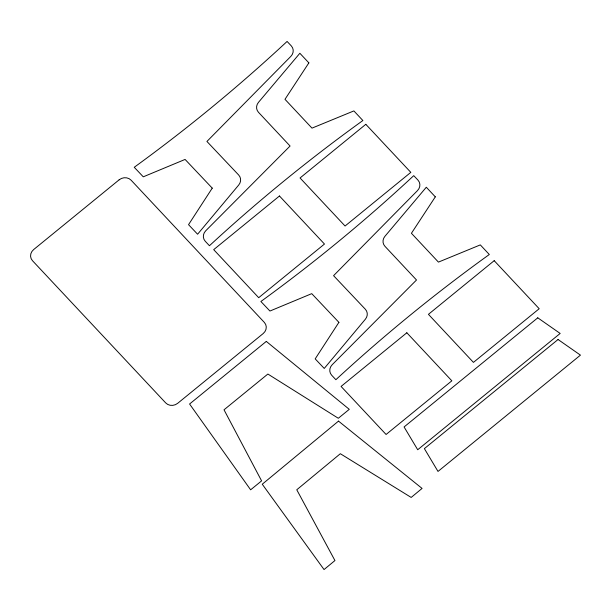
<?xml version="1.0" encoding="UTF-8"?>
<svg xmlns="http://www.w3.org/2000/svg" width="611" height="611" viewBox="0 0 611 611"><rect width="100%" height="100%" fill="white"/><g stroke="black" fill="none" stroke-linecap="round" stroke-linejoin="round"><path stroke-width="0.92" d="M212.246 188.135L188.539 224.665L197.597 234.227L238.741 184.988A8.592 7.783 -19.3 0 0 238.68 175.021L206.923 141.454L290.851 56.372A8.592 7.783 -19.3 0 0 291.279 45.871L287.086 41.441A1536.146 1391.087 -19.3 0 1 134.244 167.277L143.28 176.823L185.087 159.433L212.246 188.135M338.899 322.348L315.192 358.878L324.242 368.441L365.393 319.194A8.592 7.783 -19.3 0 0 365.332 309.235L333.575 275.668L417.504 190.586A8.592 7.783 -19.3 0 0 417.932 180.077L413.739 175.655A1536.146 1391.087 -19.3 0 1 260.889 301.49L269.932 311.037L311.74 293.647L338.899 322.348M308.868 62.872L284.986 99.31L311.992 128.134L353.876 110.919L362.881 120.527A1536.146 1391.087 -19.3 0 0 209.443 245.729L205.265 241.269A8.592 7.783 -19.3 0 1 205.747 230.767L290.072 146.021L258.491 112.309A8.592 7.783 -19.3 0 1 258.484 102.343L299.864 53.264L308.868 62.872M435.307 196.849L411.424 233.287L438.431 262.111L480.315 244.896L489.312 254.504A1536.146 1391.087 -19.3 0 0 335.874 379.706L331.697 375.246A8.592 7.783 -19.3 0 1 332.178 364.744L416.511 279.998L384.93 246.286A8.592 7.783 -19.3 0 1 384.922 236.32L426.302 187.241L435.307 196.849M338.509 421.109L262.264 484.218L324.044 569.559L334.943 560.547L296.77 489.778L340.335 453.713L411.18 497.438L422.071 488.426L338.509 421.109M537.772 317.819L404.085 426.959L417.71 449.749L560.165 333.453L537.772 317.819M558.057 339.502L424.378 448.634L438.003 471.432L580.45 355.136L558.057 339.502M119.153 179.81L33.658 249.563A8.592 7.783 -19.3 0 0 32.482 260.698L165.703 402.909A8.592 7.783 -19.3 0 0 177.686 403.313L263.173 333.56A8.592 7.783 -19.3 0 0 264.349 322.425L131.128 180.214A8.592 7.783 -19.3 0 0 119.153 179.81M365.813 124.316L300.054 177.977L345.062 226.017L410.821 172.363L365.813 124.316M279.464 195.994L213.697 249.647L258.705 297.694L324.472 244.041L279.464 195.994M266.304 341.404L189.586 404.001L250.632 489.816L261.592 480.88L224.023 409.805L267.87 374.039L338.318 418.275L349.278 409.339L266.304 341.404M494.192 260.683L428.433 314.337L473.441 362.384L539.2 308.731L494.192 260.683M406.834 332.774L341.075 386.427L386.083 434.474L451.842 380.821L406.834 332.774"/></g></svg>
